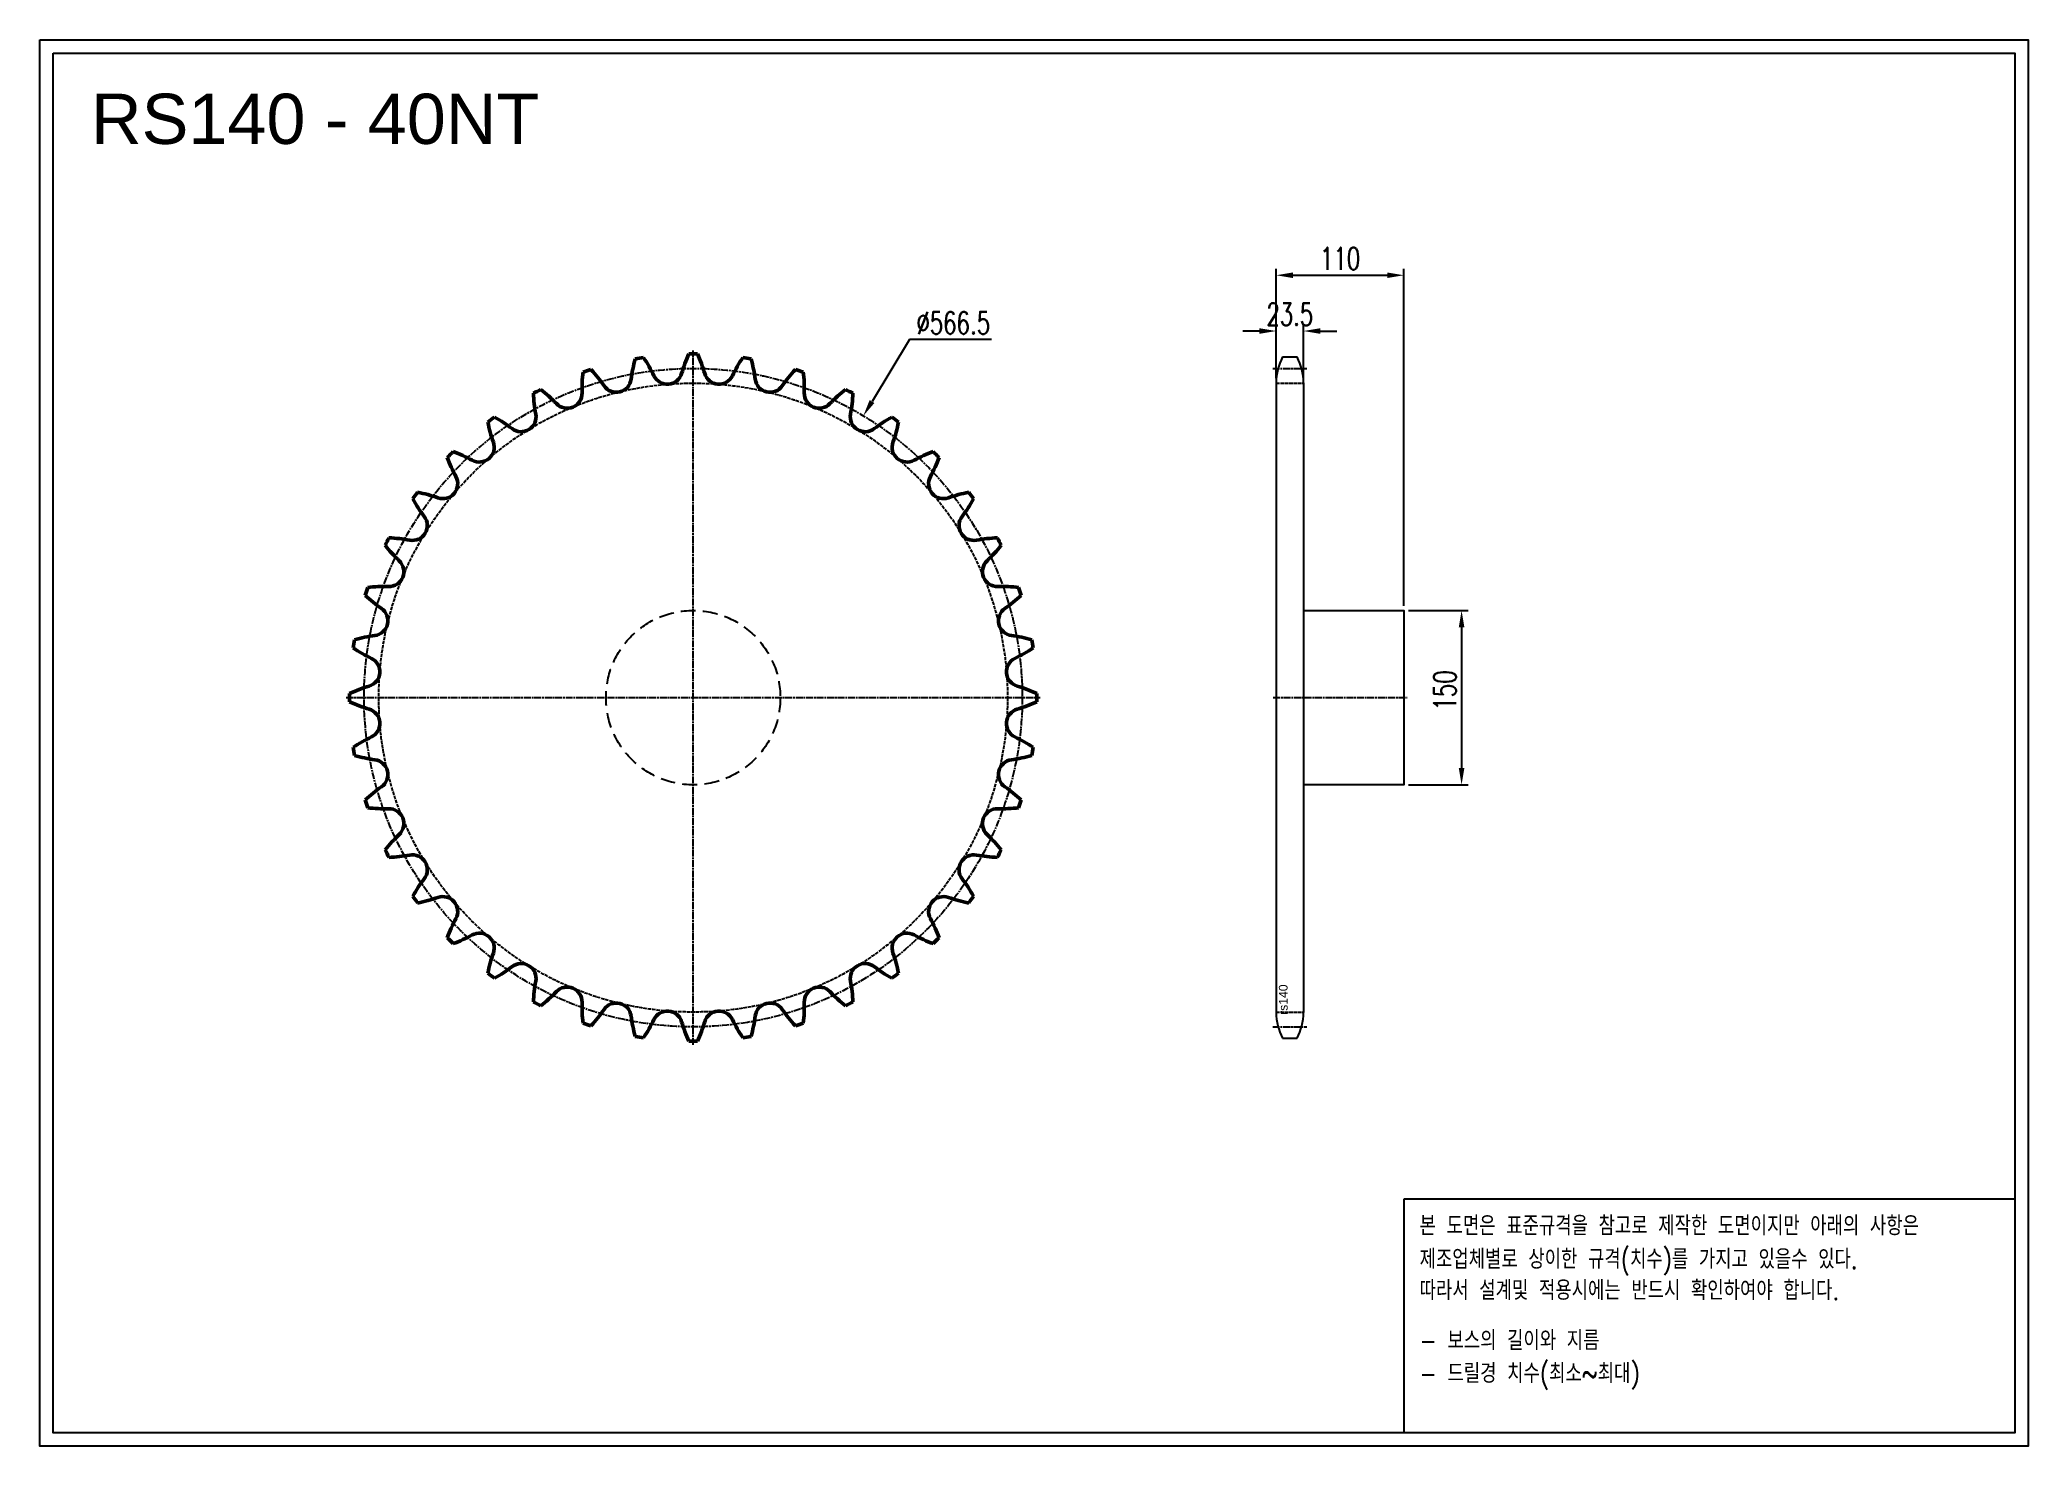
# Model space of a CAD drawing. Header units: millimetres. Extents: x -4233 to -2522, y 43888 to 45098.
import ezdxf

# ---------------------------------------------------------------- set-up
doc = ezdxf.new("R2010")
doc.units = ezdxf.units.MM
for name, pattern in [('AM_ISO02W050', [7.5, 6, -1.5]), ('AM_ISO02W050x2', [3.75, 3, -0.75]), ('AM_ISO08W050', [18, 12, -1.5, 3, -1.5]), ('AM_ISO08W050x2', [9, 6, -0.75, 1.5, -0.75]), ('HIDDEN', [9.525, 6.35, -3.175])]:
    doc.linetypes.add(name, pattern=pattern)
for name, color, linetype, lineweight in [('AM_0N', 7, 'Continuous', 50), ('AM_3N', 6, 'AM_ISO02W050', 25), ('AM_7', 4, 'AM_ISO08W050', 25), ('AM_7N', 4, 'AM_ISO08W050', 25)]:
    doc.layers.add(name, color=color, linetype=linetype, lineweight=lineweight)
doc.layers.add('HL', color=2, linetype='HIDDEN')
doc.layers.add('S-DIM', color=7, linetype='Continuous')
doc.styles.add('HAN', font='ROMANS.shx', dxfattribs={"width": 0.7, "bigfont": 'whgtxt.shx'})
doc.styles.add('HSG', font='SIMPLEX.shx', dxfattribs={"width": 0.7, "bigfont": 'HSG.shx'})
doc.styles.get("Standard").update_dxf_attribs({"font": 'arial.ttf'})
doc.dimstyles.new('APP32', dxfattribs={"dimscale": 8, "dimtxt": 2.4, "dimasz": 1.8, "dimexe": 0.7, "dimexo": 0.5, "dimgap": 0.6, "dimtad": 1, "dimtoh": 1, "dimdec": 1, "dimrnd": 0.01, "dimzin": 9, "dimdsep": 46, "dimtxsty": 'HSG', "dimcen": 0, "dimclrd": 1, "dimclre": 1, "dimclrt": 256, "dimazin": 2, "dimtp": 1, "dimtm": 1, "dimtfac": 0.5, "dimtdec": 1, "dimtofl": 0, "dimtmove": 0, "dimatfit": 3, "dimfxl": 0, "dimtvp": 1, "dimtolj": 2, "dimlwd": -1, "dimlwe": -1, "dimarcsym": 0})

# ---------------------------------------------------------------- blocks, each defined once
blk = doc.blocks.new('*D1')
at = {"layer": 'Defpoints', "color": 0, "transparency": 16777216}
for p in [(-3059, 44607.3), (-3059, 44457.3), (-3009.4, 44457.3)]:
    blk.add_point(p, dxfattribs=at)
at = {"layer": 'S-DIM', "color": 1, "transparency": 16777216}
for p, q in [((-3055, 44607.3), (-3003.8, 44607.3)), ((-3009.4, 44592.9), (-3009.4, 44471.7)), ((-3055, 44457.3), (-3003.8, 44457.3))]:
    blk.add_line(p, q, dxfattribs=at)
for points in [[(-3011.8, 44592.9), (-3007, 44592.9), (-3009.4, 44607.3)], [(-3011.8, 44471.7), (-3007, 44471.7), (-3009.4, 44457.3)]]:
    blk.add_solid(points, dxfattribs=at)
at = {"layer": 'S-DIM', "transparency": 16777216, "insert": (-3023.8, 44538.5), "char_height": 19.2, "attachment_point": 5, "rotation": 90, "style": 'HSG'}
blk.add_mtext('\\A2;150', dxfattribs=at)
blk = doc.blocks.new('*D2')
at = {"layer": 'Defpoints', "color": 0, "transparency": 16777216}
for p in [(-3145.5, 44847.7), (-3169, 44803.2), (-3145.5, 44802.9)]:
    blk.add_point(p, dxfattribs=at)
at = {"layer": 'S-DIM', "color": 1, "transparency": 16777216}
for p, q in [((-3183.4, 44847.7), (-3197.8, 44847.7)), ((-3169, 44807.2), (-3169, 44853.3)), ((-3145.5, 44806.9), (-3145.5, 44853.3)), ((-3131.1, 44847.7), (-3116.7, 44847.7))]:
    blk.add_line(p, q, dxfattribs=at)
for points in [[(-3183.4, 44850.1), (-3183.4, 44845.3), (-3169, 44847.7)], [(-3131.1, 44850.1), (-3131.1, 44845.3), (-3145.5, 44847.7)]]:
    blk.add_solid(points, dxfattribs=at)
at = {"layer": 'S-DIM', "transparency": 16777216, "insert": (-3157.2, 44862.1), "char_height": 19.2, "attachment_point": 5, "style": 'HSG'}
blk.add_mtext('\\A2;23.5', dxfattribs=at)
blk = doc.blocks.new('*D3')
at = {"layer": 'Defpoints', "color": 0, "transparency": 16777216}
for p in [(-3059, 44895.7), (-3169, 44803.2), (-3059, 44607.3)]:
    blk.add_point(p, dxfattribs=at)
at = {"layer": 'S-DIM', "color": 1, "transparency": 16777216}
for p, q in [((-3169, 44807.2), (-3169, 44901.3)), ((-3154.6, 44895.7), (-3073.4, 44895.7)), ((-3059, 44611.3), (-3059, 44901.3))]:
    blk.add_line(p, q, dxfattribs=at)
for points in [[(-3154.6, 44898.1), (-3154.6, 44893.3), (-3169, 44895.7)], [(-3073.4, 44898.1), (-3073.4, 44893.3), (-3059, 44895.7)]]:
    blk.add_solid(points, dxfattribs=at)
at = {"layer": 'S-DIM', "transparency": 16777216, "insert": (-3114, 44910.1), "char_height": 19.2, "attachment_point": 5, "style": 'HSG'}
blk.add_mtext('\\A2;110', dxfattribs=at)
blk = doc.blocks.new('*D4')
at = {"layer": 'Defpoints', "color": 0, "transparency": 16777216}
for p in [(-3524.3, 44774.7), (-3817.3, 44289.8)]:
    blk.add_point(p, dxfattribs=at)
at = {"layer": 'S-DIM', "color": 1, "transparency": 16777216}
for p, q in [((-3484.7, 44840.3), (-3516.8, 44787.1)), ((-3413.9, 44840.3), (-3484.7, 44840.3))]:
    blk.add_line(p, q, dxfattribs=at)
blk.add_solid([(-3518.9, 44788.3), (-3514.8, 44785.8), (-3524.3, 44774.7)], dxfattribs=at)
at = {"layer": 'S-DIM', "transparency": 16777216, "insert": (-3446.9, 44854.7), "char_height": 19.2, "attachment_point": 5, "style": 'HSG'}
blk.add_mtext('\\A2;∅566.5', dxfattribs=at)
blk = doc.blocks.new('notice1')
at = {"color": 4}
blk.add_lwpolyline([(-22142.12, 1735.9), (-22053.8, 1735.9), (-22053.8, 1702.07), (-22142.12, 1702.07)], close=True, dxfattribs=at)
at = {"color": 4, "style": 'HAN', "width": 0.8}
for s, p in [('본 도면은 표준규격을 참고로 제작한 도면이지만 아래의 사항은', (-22139.9, 1730.62)), ('제조업체별로 상이한 규격(치수)를 가지고 있을수 있다.', (-22139.9, 1725.78)), ('따라서 설계및 적용시에는 반드시 확인하여야 합니다.', (-22139.9, 1721.28)), ('- 보스의 길이와 지름', (-22139.9, 1714.03)), ('- 드릴경 치수(최소~최대)', (-22139.9, 1709.27))]:
    blk.add_text(s, height=2.7949, dxfattribs=at).set_placement(p)

msp = doc.modelspace()

# ---------------------------------------------------------------- linework, layer by layer
for p, q in [((-3163.46, 44825.37), (-3151.03, 44825.37)), ((-3169, 44803.17), (-3169, 44261.4)), ((-3145.5, 44803.17), (-3145.5, 44261.4)), ((-3163.46, 44239.2), (-3151.03, 44239.2))]:
    msp.add_line(p, q)
for points in [[(-4233.14, 45098.29), (-2521.71, 45098.29), (-2521.71, 43888.19), (-4233.14, 43888.19)], [(-4221.61, 45086.77), (-2533.23, 45086.77), (-2533.23, 43899.71), (-4221.61, 43899.71)]]:
    msp.add_lwpolyline(points, close=True)
msp.add_lwpolyline([(-3145.5, 44607.29), (-3059, 44607.29), (-3059, 44457.29), (-3145.5, 44457.29)])
for centre, start, end in [((-3121.7, 44803.17), 152.00824, 180), ((-3192.8, 44803.17), 0, 27.99176), ((-3121.7, 44261.4), 180, 207.99176), ((-3192.8, 44261.4), 332.00824, 0)]:
    msp.add_arc(centre, 47.3, start, end)
at = {"layer": 'AM_0N'}
for centre, radius, start, end in [((-3597.33, 44789.16), 128.02, 164.3054, 172.375), ((-3670.77, 44532.29), 295.73, 98.30481, 99.69519), ((-3820, 44753.9), 128.02, 25.625, 33.6946), ((-3558.05, 44774.51), 128.02, 155.3054, 163.375), ((-3670.77, 44532.29), 295.73, 89.30481, 90.69519), ((-3783.49, 44774.51), 128.02, 16.625, 24.6946), ((-3521.55, 44753.9), 128.02, 146.3054, 154.375), ((-3670.77, 44532.29), 295.73, 80.30481, 81.69519), ((-3744.21, 44789.16), 128.02, 7.625, 15.6946), ((-3638.42, 44797.49), 128.02, 173.3054, 181.375), ((-3670.77, 44532.29), 295.73, 107.30481, 108.69519), ((-3852.83, 44727.83), 128.02, 34.625, 42.6946), ((-3736.93, 44807.85), 12.83, 214.625, 352.375), ((-3693.01, 44814.81), 12.83, 205.625, 343.375), ((-3648.54, 44814.81), 12.83, 196.625, 334.375), ((-3604.62, 44807.85), 12.83, 187.625, 325.375), ((-3488.72, 44727.83), 128.02, 137.3054, 145.375), ((-3670.77, 44532.29), 295.73, 71.30481, 72.69519), ((-3703.13, 44797.49), 128.02, 358.625, 6.6946), ((-3670.77, 44532.29), 295.73, 116.30481, 117.69519), ((-3680.31, 44799.29), 128.02, 182.3054, 190.375), ((-3881.18, 44696.94), 128.02, 43.625, 51.6946), ((-3779.22, 44794.11), 12.83, 223.625, 1.375), ((-3562.32, 44794.11), 12.83, 178.625, 316.375), ((-3460.37, 44696.94), 128.02, 128.3054, 136.375), ((-3670.77, 44532.29), 295.73, 62.30481, 63.69519), ((-3661.24, 44799.29), 128.02, 349.625, 357.6946), ((-3670.77, 44532.29), 295.73, 125.30481, 126.69519), ((-3904.34, 44662), 128.02, 52.625, 60.6946), ((-3818.85, 44773.92), 12.83, 232.625, 10.375), ((-3522.7, 44773.92), 12.83, 169.625, 307.375), ((-3437.2, 44662), 128.02, 119.3054, 127.375), ((-3670.77, 44532.29), 295.73, 53.30481, 54.69519), ((-3721.96, 44794.51), 128.02, 191.3054, 199.375), ((-3619.59, 44794.51), 128.02, 340.625, 348.6946), ((-3670.77, 44532.29), 295.73, 134.30481, 135.69519), ((-3762.35, 44783.27), 128.02, 200.3054, 208.375), ((-3921.76, 44623.86), 128.02, 61.625, 69.6946), ((-3854.82, 44747.78), 12.83, 241.625, 19.375), ((-3486.72, 44747.78), 12.83, 160.625, 298.375), ((-3419.79, 44623.86), 128.02, 110.3054, 118.375), ((-3579.2, 44783.27), 128.02, 331.625, 339.6946), ((-3670.77, 44532.29), 295.73, 44.30481, 45.69519), ((-3886.27, 44716.34), 12.83, 250.625, 28.375), ((-3455.28, 44716.34), 12.83, 151.625, 289.375), ((-3670.77, 44532.29), 295.73, 143.30481, 144.69519), ((-3800.48, 44765.86), 128.02, 209.3054, 217.375), ((-3932.99, 44583.47), 128.02, 70.625, 78.6946), ((-3408.55, 44583.47), 128.02, 101.3054, 109.375), ((-3541.06, 44765.86), 128.02, 322.625, 330.6946), ((-3670.77, 44532.29), 295.73, 35.30481, 36.69519), ((-3912.41, 44680.36), 12.83, 259.625, 37.375), ((-3429.14, 44680.36), 12.83, 142.625, 280.375), ((-3670.77, 44532.29), 295.73, 152.30481, 153.69519), ((-3937.77, 44541.82), 128.02, 79.625, 87.6946), ((-3403.77, 44541.82), 128.02, 92.3054, 100.375), ((-3670.77, 44532.29), 295.73, 26.30481, 27.69519), ((-3835.42, 44742.69), 128.02, 218.3054, 226.375), ((-3506.12, 44742.69), 128.02, 313.625, 321.6946), ((-3932.6, 44640.74), 12.83, 268.625, 46.375), ((-3408.95, 44640.74), 12.83, 133.625, 271.375), ((-3670.77, 44532.29), 295.73, 161.30481, 162.69519), ((-3866.31, 44714.34), 128.02, 227.3054, 235.375), ((-3935.98, 44499.94), 128.02, 88.625, 96.6946), ((-3405.57, 44499.94), 128.02, 83.3054, 91.375), ((-3475.24, 44714.34), 128.02, 304.625, 312.6946), ((-3670.77, 44532.29), 295.73, 17.30481, 18.69519), ((-3946.34, 44598.45), 12.83, 277.625, 55.375), ((-3395.21, 44598.45), 12.83, 124.625, 262.375), ((-3927.65, 44458.85), 128.02, 97.625, 105.6946), ((-3413.9, 44458.85), 128.02, 74.3054, 82.375), ((-3670.77, 44532.29), 295.73, 170.30481, 171.69519), ((-3892.38, 44681.51), 128.02, 236.3054, 244.375), ((-3953.3, 44554.52), 12.83, 286.625, 64.375), ((-3388.25, 44554.52), 12.83, 115.625, 253.375), ((-3449.16, 44681.51), 128.02, 295.625, 303.6946), ((-3670.77, 44532.29), 295.73, 8.30481, 9.69519), ((-3670.77, 44532.29), 295.73, 179.30481, 180.69519), ((-3913, 44419.57), 128.02, 106.625, 114.6946), ((-3428.55, 44419.57), 128.02, 65.3054, 73.375), ((-3670.77, 44532.29), 295.73, 359.30481, 0.69519), ((-3913, 44645.01), 128.02, 245.3054, 253.375), ((-3953.3, 44510.05), 12.83, 295.625, 73.375), ((-3388.25, 44510.05), 12.83, 106.625, 244.375), ((-3428.55, 44645.01), 128.02, 286.625, 294.6946), ((-3892.38, 44383.06), 128.02, 115.625, 123.6946), ((-3449.16, 44383.06), 128.02, 56.3054, 64.375), ((-3670.77, 44532.29), 295.73, 188.30481, 189.69519), ((-3927.65, 44605.73), 128.02, 254.3054, 262.375), ((-3413.9, 44605.73), 128.02, 277.625, 285.6946), ((-3670.77, 44532.29), 295.73, 350.30481, 351.69519), ((-3946.34, 44466.13), 12.83, 304.625, 82.375), ((-3395.21, 44466.13), 12.83, 97.625, 235.375), ((-3866.31, 44350.23), 128.02, 124.625, 132.6946), ((-3475.24, 44350.23), 128.02, 47.3054, 55.375), ((-3670.77, 44532.29), 295.73, 197.30481, 198.69519), ((-3935.98, 44564.64), 128.02, 263.3054, 271.375), ((-3932.6, 44423.84), 12.83, 313.625, 91.375), ((-3408.95, 44423.84), 12.83, 88.625, 226.375), ((-3405.57, 44564.64), 128.02, 268.625, 276.6946), ((-3670.77, 44532.29), 295.73, 341.30481, 342.69519), ((-3835.42, 44321.88), 128.02, 133.625, 141.6946), ((-3506.12, 44321.88), 128.02, 38.3054, 46.375), ((-3670.77, 44532.29), 295.73, 206.30481, 207.69519), ((-3937.77, 44522.75), 128.02, 272.3054, 280.375), ((-3912.41, 44384.21), 12.83, 322.625, 100.375), ((-3429.14, 44384.21), 12.83, 79.625, 217.375), ((-3403.77, 44522.75), 128.02, 259.625, 267.6946), ((-3670.77, 44532.29), 295.73, 332.30481, 333.69519), ((-3800.48, 44298.72), 128.02, 142.625, 150.6946), ((-3670.77, 44532.29), 295.73, 215.30481, 216.69519), ((-3886.27, 44348.24), 12.83, 331.625, 109.375), ((-3455.28, 44348.24), 12.83, 70.625, 208.375), ((-3541.06, 44298.72), 128.02, 29.3054, 37.375), ((-3670.77, 44532.29), 295.73, 323.30481, 324.69519), ((-3932.99, 44481.1), 128.02, 281.3054, 289.375), ((-3408.55, 44481.1), 128.02, 250.625, 258.6946), ((-3762.35, 44281.3), 128.02, 151.625, 159.6946), ((-3921.76, 44440.71), 128.02, 290.3054, 298.375), ((-3854.82, 44316.79), 12.83, 340.625, 118.375), ((-3486.72, 44316.79), 12.83, 61.625, 199.375), ((-3419.79, 44440.71), 128.02, 241.625, 249.6946), ((-3579.2, 44281.3), 128.02, 20.3054, 28.375), ((-3670.77, 44532.29), 295.73, 224.30481, 225.69519), ((-3721.96, 44270.07), 128.02, 160.625, 168.6946), ((-3619.59, 44270.07), 128.02, 11.3054, 19.375), ((-3670.77, 44532.29), 295.73, 314.30481, 315.69519), ((-3670.77, 44532.29), 295.73, 233.30481, 234.69519), ((-3904.34, 44402.58), 128.02, 299.3054, 307.375), ((-3818.85, 44290.65), 12.83, 349.625, 127.375), ((-3522.7, 44290.65), 12.83, 52.625, 190.375), ((-3437.2, 44402.58), 128.02, 232.625, 240.6946), ((-3670.77, 44532.29), 295.73, 305.30481, 306.69519), ((-3680.31, 44265.29), 128.02, 169.625, 177.6946), ((-3881.18, 44367.64), 128.02, 308.3054, 316.375), ((-3779.22, 44270.46), 12.83, 358.625, 136.375), ((-3562.32, 44270.46), 12.83, 43.625, 181.375), ((-3460.37, 44367.64), 128.02, 223.625, 231.6946), ((-3661.24, 44265.29), 128.02, 2.3054, 10.375), ((-3670.77, 44532.29), 295.73, 242.30481, 243.69519), ((-3638.42, 44267.08), 128.02, 178.625, 186.6946), ((-3852.83, 44336.75), 128.02, 317.3054, 325.375), ((-3736.93, 44256.72), 12.83, 7.625, 145.375), ((-3597.33, 44275.41), 128.02, 187.625, 195.6946), ((-3693.01, 44249.77), 12.83, 16.625, 154.375), ((-3648.54, 44249.77), 12.83, 25.625, 163.375), ((-3744.21, 44275.41), 128.02, 344.3054, 352.375), ((-3604.62, 44256.72), 12.83, 34.625, 172.375), ((-3488.72, 44336.75), 128.02, 214.625, 222.6946), ((-3703.13, 44267.08), 128.02, 353.3054, 1.375), ((-3670.77, 44532.29), 295.73, 296.30481, 297.69519), ((-3670.77, 44532.29), 295.73, 251.30481, 252.69519), ((-3670.77, 44532.29), 295.73, 260.30481, 261.69519), ((-3820, 44310.68), 128.02, 326.3054, 334.375), ((-3558.05, 44290.06), 128.02, 196.625, 204.6946), ((-3783.49, 44290.06), 128.02, 335.3054, 343.375), ((-3521.55, 44310.68), 128.02, 205.625, 213.6946), ((-3670.77, 44532.29), 295.73, 278.30481, 279.69519), ((-3670.77, 44532.29), 295.73, 287.30481, 288.69519), ((-3670.77, 44532.29), 295.73, 269.30481, 270.69519)]:
    msp.add_arc(centre, radius, start, end, dxfattribs=at)
at = {"layer": 'AM_3N', "linetype": 'AM_ISO02W050x2'}
for p, q in [((-3169, 44802.86), (-3145.5, 44802.86)), ((-3169, 44261.72), (-3145.5, 44261.72))]:
    msp.add_line(p, q, dxfattribs=at)
msp.add_circle((-3670.77, 44532.29), 270.57, dxfattribs=at)
at = {"layer": 'AM_7', "linetype": 'AM_ISO08W050x2'}
for p, q in [((-3172, 44815.56), (-3142.5, 44815.56)), ((-3172, 44249.02), (-3142.5, 44249.02))]:
    msp.add_line(p, q, dxfattribs=at)
msp.add_circle((-3670.77, 44532.29), 283.27, dxfattribs=at)
at = {"layer": 'AM_7N', "linetype": 'AM_ISO08W050x2'}
for p, q in [((-3670.77, 44233.56), (-3670.77, 44831.02)), ((-3969.5, 44532.29), (-3372.04, 44532.29)), ((-3171.57, 44532.29), (-3056.15, 44532.29))]:
    msp.add_line(p, q, dxfattribs=at)
at = {"layer": 'HL', "ltscale": 2}
msp.add_circle((-3670.77, 44532.29), 75, dxfattribs=at)

# ---------------------------------------------------------------- block references
at = {"xscale": 5.950011032469502, "yscale": 5.950011032469502, "zscale": 5.950011032469502}
msp.add_blockref('notice1', (128687.11, 33772.4), dxfattribs=at)

# ---------------------------------------------------------------- texts
msp.add_text('RS140 - 40NT', height=43.218).set_placement((-4189.06, 45008.68))
msp.add_text('rs140', height=7.5, rotation=90).set_placement((-3159.15, 44259.31))

# ---------------------------------------------------------------- dimensions: what is measured, and where the dimension line sits
at = {"layer": 'S-DIM'}
dim = msp.add_linear_dim(base=(-3059, 44895.71), p1=(-3169, 44803.17), p2=(-3059, 44607.29), dimstyle='APP32', dxfattribs=at)
dim.commit()
dim.dimension.update_dxf_attribs({"geometry": '*D3', "text_midpoint": (-3114, 44910.11)})
dim = msp.add_linear_dim(base=(-3145.5, 44847.71), p1=(-3169, 44803.17), p2=(-3145.5, 44802.86), dimstyle='APP32', dxfattribs=at)
dim.commit()
dim.dimension.update_dxf_attribs({"geometry": '*D2', "text_midpoint": (-3157.25, 44847.71), "dimtype": 128})
dim = msp.add_diameter_dim_2p(p1=(-3817.28, 44289.85), p2=(-3524.27, 44774.73), dimstyle='APP32', dxfattribs=at)
dim.commit()
dim.dimension.update_dxf_attribs({"geometry": '*D4', "text_midpoint": (-3446.89, 44840.29), "dimtype": 131})
dim = msp.add_linear_dim(base=(-3009.42, 44457.29), p1=(-3059, 44607.29), p2=(-3059, 44457.29), angle=90, dimstyle='APP32', dxfattribs=at)
dim.commit()
dim.dimension.update_dxf_attribs({"geometry": '*D1', "text_midpoint": (-3009.42, 44538.53), "dimtype": 128})

doc.saveas('drawing.dxf')
